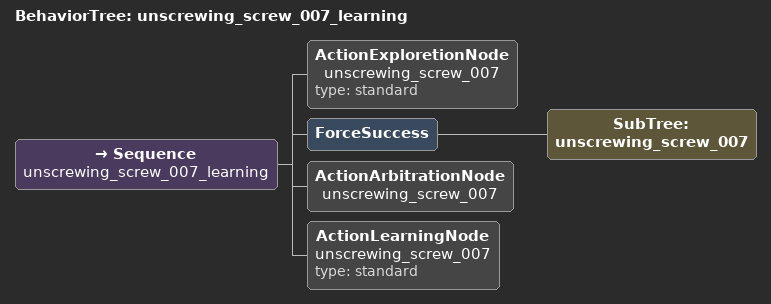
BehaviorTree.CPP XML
<?xml version="1.0"?>
<root BTCPP_format="4">
  <BehaviorTree ID="unscrewing_screw_007_learning">
    <Sequence name="unscrewing_screw_007_learning">

      <ActionExploretionNode name="unscrewing_screw_007" type="standard"/>
      <ForceSuccess>
        <SubTree ID='unscrewing_screw_007'/>
      </ForceSuccess>
      <ActionArbitrationNode name="unscrewing_screw_007"/>
      <ActionLearningNode    name="unscrewing_screw_007" type="standard"/>

    </Sequence>
  </BehaviorTree>
</root>
